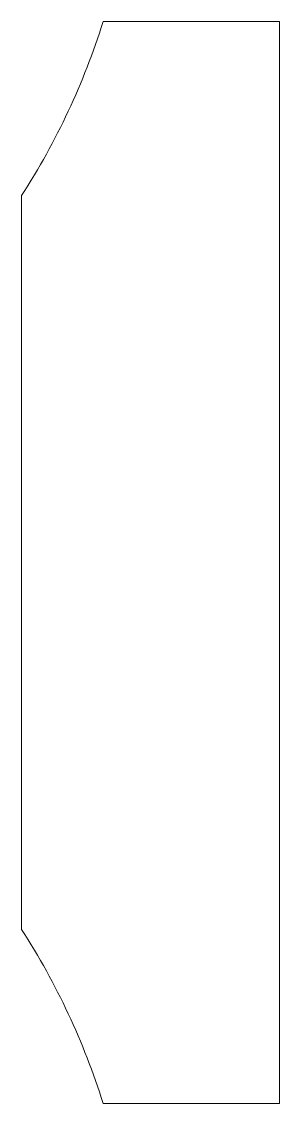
# Model space of a CAD drawing. Header units: millimetres. Extents: x 121 to 173, y -229 to -11.
import ezdxf

# ---------------------------------------------------------------- set-up
doc = ezdxf.new("R2010")
doc.units = ezdxf.units.MM

msp = doc.modelspace()

# ---------------------------------------------------------------- linework, layer by layer
at = {"color": 7, "linetype": 'Continuous', "lineweight": 15}
for p, q in [((173, -10.86), (137.43, -10.86)), ((173, -229.14), (173, -10.86)), ((121, -45.93), (121, -194.07)), ((137.43, -229.14), (173, -229.14))]:
    msp.add_line(p, q, dxfattribs=at)
for centre, start, end in [((0, 32.14), 327.1695, 342.6258), ((0, -272.14), 17.3742, 32.8305)]:
    msp.add_arc(centre, 144, start, end, dxfattribs=at)

doc.saveas('drawing.dxf')
